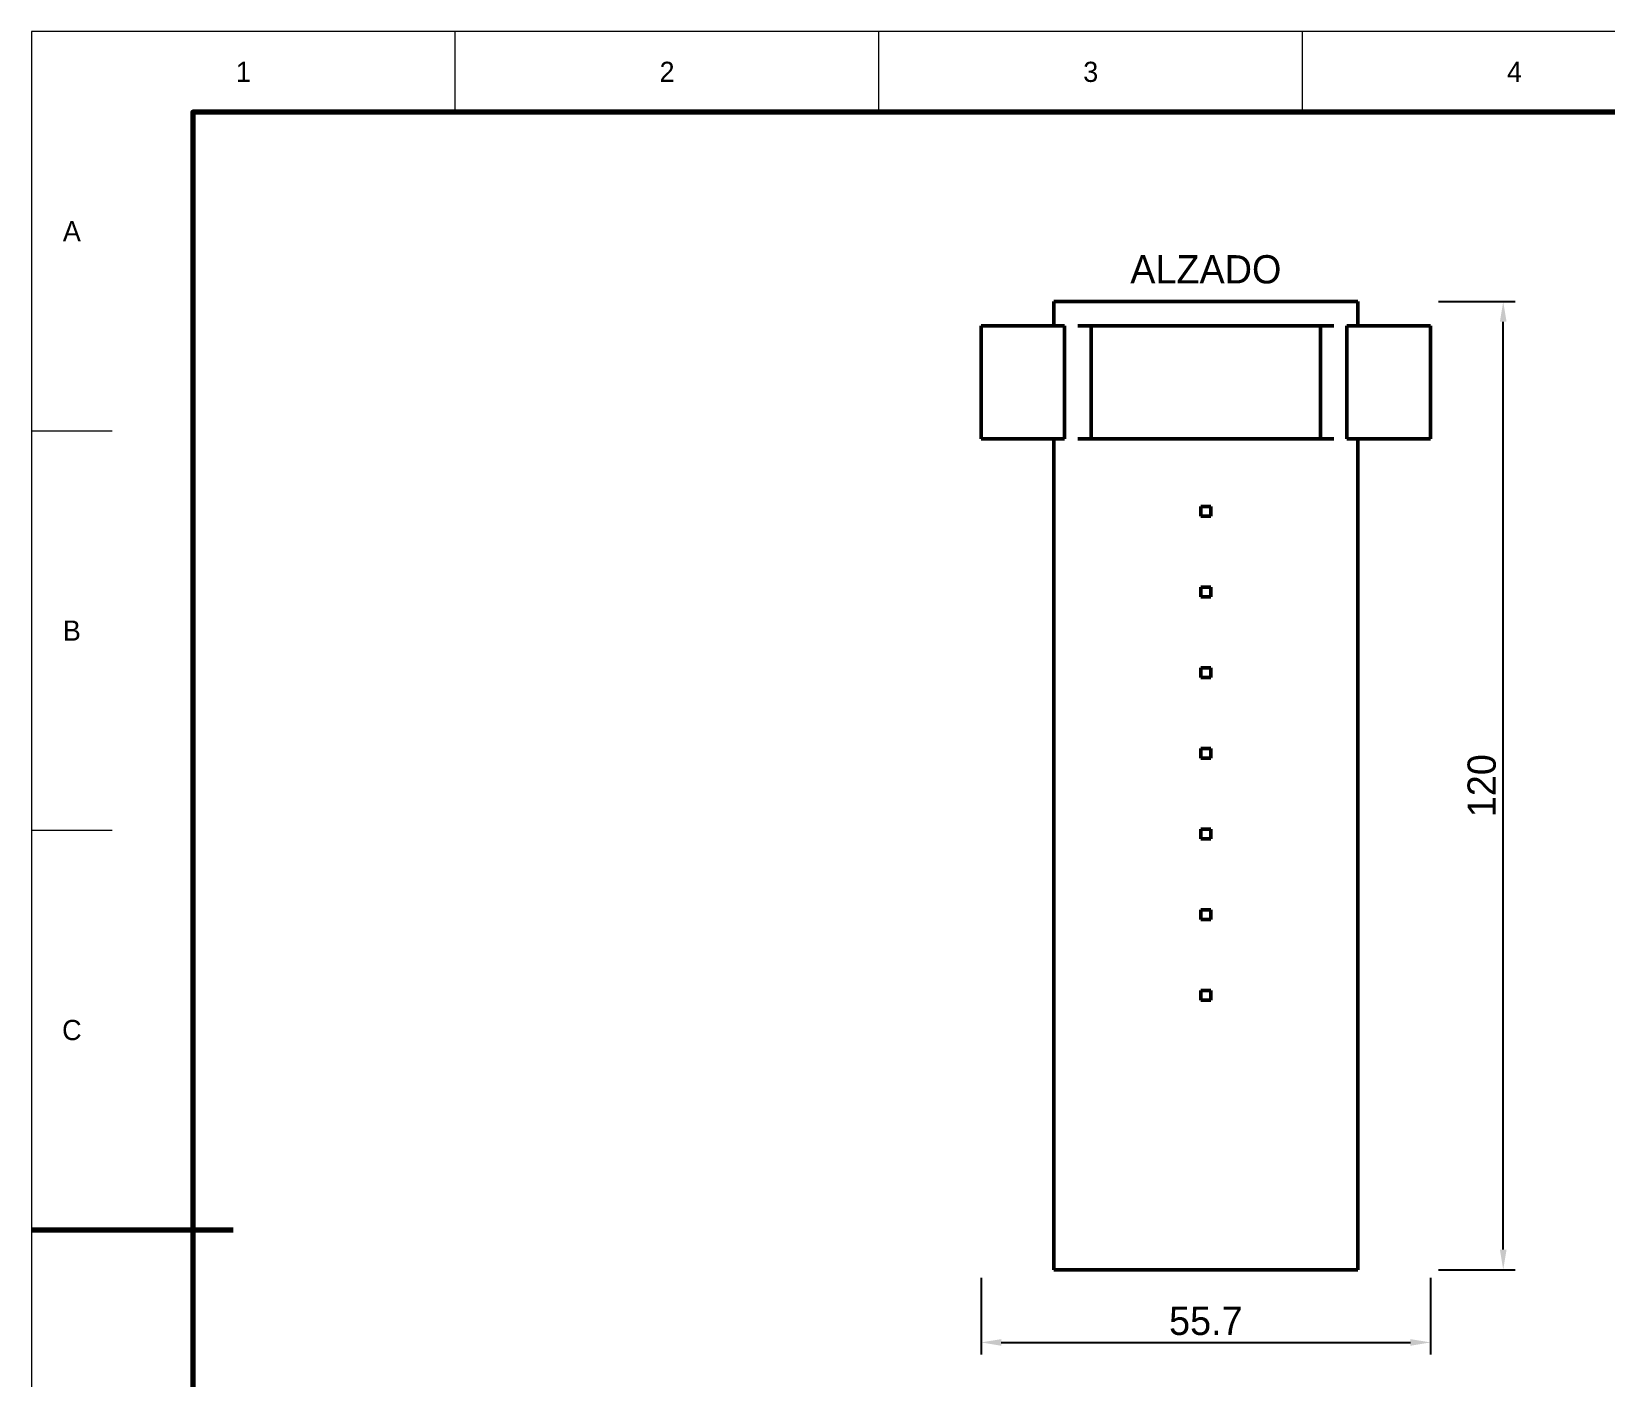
# Model space of a CAD drawing. Header units: millimetres. Extents: x 0 to 420, y 0 to 297.
# Drawn here: x 0 to 195.2, y 130.1 to 297 of the extents above; entities that cross this region are included whole.
import ezdxf
from ezdxf.enums import TextEntityAlignment as Align

# ---------------------------------------------------------------- set-up
doc = ezdxf.new("R2010")
doc.units = ezdxf.units.MM
doc.linetypes.add('DASHED', pattern=[1.524, 1.27, -0.254])
for name, color, linetype, lineweight in [('COTAS', 7, 'CONTINUOUS', 25), ('FINA', 7, 'CONTINUOUS', 18), ('NORMA', 7, 'CONTINUOUS', 70), ('OCULTA', 8, 'DASHED', 25), ('TEXTO', 7, 'CONTINUOUS', 25), ('VISIBLE', 7, 'CONTINUOUS', 50)]:
    doc.layers.add(name, color=color, linetype=linetype, lineweight=lineweight)
doc.dimstyles.new('F3D_1000', dxfattribs={"dimtxt": 3.5, "dimasz": 2.5, "dimexe": 1.5, "dimexo": 1, "dimgap": 0.9, "dimtad": 1, "dimdec": 1, "dimdsep": 46, "dimcen": 2.5, "dimazin": 3, "dimtfac": 1, "dimtmove": 0, "dimatfit": 3})

msp = doc.modelspace()

# ---------------------------------------------------------------- linework, layer by layer
at = {"layer": 'FINA'}
for p, q in [((52.5, 287), (52.5, 297)), ((105, 287), (105, 297)), ((157.5, 287), (157.5, 297)), ((0, 247.5), (10, 247.5)), ((0, 198), (10, 198)), ((0, 148.5), (10, 148.5))]:
    msp.add_line(p, q, dxfattribs=at)
msp.add_lwpolyline([(0, 0), (420, 0), (420, 297), (0, 297)], close=True, dxfattribs=at)
at = {"layer": 'NORMA'}
msp.add_line((0, 148.5), (25, 148.5), dxfattribs=at)
msp.add_lwpolyline([(20, 10), (410, 10), (410, 287), (20, 287)], close=True, dxfattribs=at)
at = {"layer": 'OCULTA'}
for p, q in [((126.66, 263.53), (126.7, 263.53)), ((126.7, 263.53), (126.82, 263.53)), ((126.82, 263.53), (127.02, 263.53)), ((127.02, 263.53), (127.3, 263.53)), ((127.3, 263.53), (127.66, 263.53)), ((127.66, 263.53), (128.09, 263.53)), ((128.09, 263.53), (128.6, 263.53)), ((128.6, 263.53), (129.18, 263.53)), ((129.18, 263.53), (129.83, 263.53)), ((129.69, 263.53), (129.66, 263.53)), ((129.79, 263.53), (129.69, 263.53)), ((129.96, 263.53), (129.79, 263.53)), ((129.83, 263.53), (130.55, 263.53)), ((130.2, 263.53), (129.96, 263.53)), ((130.5, 263.53), (130.2, 263.53)), ((130.86, 263.53), (130.5, 263.53)), ((130.55, 263.53), (131.34, 263.53)), ((131.29, 263.53), (130.86, 263.53)), ((131.29, 263.53), (131.78, 263.53)), ((131.34, 263.53), (132.18, 263.53)), ((132.33, 263.53), (131.78, 263.53)), ((132.18, 263.53), (133.08, 263.53)), ((132.93, 263.53), (132.33, 263.53)), ((132.93, 263.53), (133.59, 263.53)), ((133.08, 263.53), (134.03, 263.53)), ((134.3, 263.53), (133.59, 263.53)), ((134.03, 263.53), (135.03, 263.53)), ((135.06, 263.53), (134.3, 263.53)), ((135.03, 263.53), (136.08, 263.53)), ((135.06, 263.53), (135.86, 263.53)), ((136.7, 263.53), (135.86, 263.53)), ((136.08, 263.53), (137.17, 263.53)), ((136.7, 263.53), (137.58, 263.53)), ((137.17, 263.53), (138.29, 263.53)), ((138.5, 263.53), (137.58, 263.53)), ((138.29, 263.53), (139.45, 263.53)), ((138.5, 263.53), (139.44, 263.53)), ((139.44, 263.53), (140.41, 263.53)), ((139.45, 263.53), (140.63, 263.53)), ((140.41, 263.53), (141.41, 263.53)), ((140.63, 263.53), (141.83, 263.53)), ((141.41, 263.53), (142.42, 263.53)), ((141.83, 263.53), (143.05, 263.53)), ((142.42, 263.53), (143.44, 263.53)), ((143.05, 263.53), (144.27, 263.53)), ((143.44, 263.53), (144.47, 263.53)), ((144.27, 263.53), (145.51, 263.53)), ((144.47, 263.53), (145.51, 263.53)), ((145.51, 263.53), (146.54, 263.53)), ((145.51, 263.53), (146.74, 263.53)), ((146.54, 263.53), (147.58, 263.53)), ((146.74, 263.53), (147.97, 263.53)), ((147.58, 263.53), (148.6, 263.53)), ((147.97, 263.53), (149.18, 263.53)), ((148.6, 263.53), (149.61, 263.53)), ((149.18, 263.53), (150.39, 263.53)), ((149.61, 263.53), (150.6, 263.53)), ((150.39, 263.53), (151.57, 263.53)), ((150.6, 263.53), (151.57, 263.53)), ((151.57, 263.53), (152.52, 263.53)), ((151.57, 263.53), (152.72, 263.53)), ((152.52, 263.53), (153.43, 263.53)), ((152.72, 263.53), (153.84, 263.53)), ((153.43, 263.53), (154.31, 263.53)), ((154.93, 263.53), (153.84, 263.53)), ((154.31, 263.53), (155.16, 263.53)), ((154.93, 263.53), (155.98, 263.53)), ((155.16, 263.53), (155.96, 263.53)), ((155.96, 263.53), (156.71, 263.53)), ((156.98, 263.53), (155.98, 263.53)), ((156.71, 263.53), (157.42, 263.53)), ((156.98, 263.53), (157.94, 263.53)), ((157.42, 263.53), (158.08, 263.53)), ((158.84, 263.53), (157.94, 263.53)), ((158.08, 263.53), (158.69, 263.53)), ((158.69, 263.53), (159.23, 263.53)), ((158.84, 263.53), (159.68, 263.53)), ((159.23, 263.53), (159.72, 263.53)), ((160.46, 263.53), (159.68, 263.53)), ((159.72, 263.53), (160.15, 263.53)), ((160.15, 263.53), (160.52, 263.53)), ((160.46, 263.53), (161.18, 263.53)), ((160.52, 263.53), (160.82, 263.53)), ((160.82, 263.53), (161.05, 263.53)), ((161.05, 263.53), (161.22, 263.53)), ((161.83, 263.53), (161.18, 263.53)), ((161.22, 263.53), (161.32, 263.53)), ((161.32, 263.53), (161.36, 263.53)), ((162.41, 263.53), (161.83, 263.53)), ((162.41, 263.53), (162.92, 263.53)), ((163.36, 263.53), (162.92, 263.53)), ((163.72, 263.53), (163.36, 263.53)), ((164, 263.53), (163.72, 263.53)), ((164.2, 263.53), (164, 263.53)), ((164.32, 263.53), (164.2, 263.53)), ((164.36, 263.53), (164.32, 263.53)), ((117.66, 260.53), (117.66, 260.53)), ((117.66, 246.53), (117.66, 260.53)), ((117.66, 260.53), (128.01, 260.53)), ((126.66, 260.53), (126.7, 260.53)), ((126.7, 260.53), (126.82, 260.53)), ((126.82, 260.53), (127.02, 260.53)), ((127.02, 260.53), (127.3, 260.53)), ((127.3, 260.53), (127.66, 260.53)), ((127.66, 260.53), (128.01, 260.53)), ((128.01, 246.53), (128.01, 260.53)), ((129.69, 260.53), (129.66, 260.53)), ((129.79, 260.53), (129.69, 260.53)), ((129.96, 260.53), (129.79, 260.53)), ((130.2, 260.53), (129.96, 260.53)), ((130.5, 260.53), (130.2, 260.53)), ((130.86, 260.53), (130.5, 260.53)), ((131.29, 260.53), (130.86, 260.53)), ((131.29, 260.53), (159.73, 260.53)), ((159.73, 260.53), (160.15, 260.53)), ((160.15, 260.53), (160.52, 260.53)), ((160.52, 260.53), (160.82, 260.53)), ((160.82, 260.53), (161.05, 260.53)), ((161.05, 260.53), (161.22, 260.53)), ((161.22, 260.53), (161.32, 260.53)), ((161.32, 260.53), (161.36, 260.53)), ((163, 246.53), (163, 260.53)), ((163.36, 260.53), (163, 260.53)), ((163, 260.53), (173.36, 260.53)), ((163.72, 260.53), (163.36, 260.53)), ((164, 260.53), (163.72, 260.53)), ((164.2, 260.53), (164, 260.53)), ((164.32, 260.53), (164.2, 260.53)), ((164.36, 260.53), (164.32, 260.53)), ((173.36, 260.53), (173.36, 260.53)), ((173.36, 246.53), (173.36, 260.53)), ((117.66, 255.72), (117.66, 255.73)), ((117.66, 255.71), (117.66, 255.72)), ((117.66, 255.69), (117.66, 255.71)), ((117.66, 255.65), (117.66, 255.69)), ((173.36, 255.72), (173.36, 255.73)), ((173.36, 255.71), (173.36, 255.72)), ((173.36, 255.69), (173.36, 255.71)), ((173.36, 255.65), (173.36, 255.69)), ((117.66, 255.61), (117.66, 255.65)), ((117.66, 255.56), (117.66, 255.61)), ((117.66, 255.5), (117.66, 255.56)), ((117.66, 255.43), (117.66, 255.5)), ((117.66, 255.36), (117.66, 255.43)), ((117.66, 255.28), (117.66, 255.36)), ((117.66, 255.18), (117.66, 255.28)), ((117.66, 255.09), (117.66, 255.18)), ((117.66, 254.98), (117.66, 255.09)), ((117.66, 254.87), (117.66, 254.98)), ((117.66, 254.75), (117.66, 254.87)), ((117.66, 254.63), (117.66, 254.75)), ((117.66, 254.5), (117.66, 254.63)), ((117.66, 254.37), (117.66, 254.5)), ((117.66, 254.24), (117.66, 254.37)), ((117.66, 254.1), (117.66, 254.24)), ((117.66, 253.96), (117.66, 254.1)), ((117.66, 253.82), (117.66, 253.96)), ((117.66, 253.67), (117.66, 253.82)), ((173.36, 255.61), (173.36, 255.65)), ((173.36, 255.56), (173.36, 255.61)), ((173.36, 255.5), (173.36, 255.56)), ((173.36, 255.43), (173.36, 255.5)), ((173.36, 255.36), (173.36, 255.43)), ((173.36, 255.28), (173.36, 255.36)), ((173.36, 255.18), (173.36, 255.28)), ((173.36, 255.09), (173.36, 255.18)), ((173.36, 254.98), (173.36, 255.09)), ((173.36, 254.87), (173.36, 254.98)), ((173.36, 254.75), (173.36, 254.87)), ((173.36, 254.63), (173.36, 254.75)), ((173.36, 254.5), (173.36, 254.63)), ((173.36, 254.37), (173.36, 254.5)), ((173.36, 254.24), (173.36, 254.37)), ((173.36, 254.1), (173.36, 254.24)), ((173.36, 253.96), (173.36, 254.1)), ((173.36, 253.82), (173.36, 253.96)), ((173.36, 253.67), (173.36, 253.82)), ((117.66, 253.53), (117.66, 253.67)), ((117.66, 253.39), (117.66, 253.53)), ((117.66, 253.24), (117.66, 253.39)), ((117.66, 253.1), (117.66, 253.24)), ((117.66, 253.1), (117.66, 252.96)), ((117.66, 252.96), (117.66, 252.82)), ((117.66, 252.82), (117.66, 252.69)), ((117.66, 252.69), (117.66, 252.56)), ((117.66, 252.56), (117.66, 252.43)), ((117.66, 252.43), (117.66, 252.31)), ((117.66, 252.19), (117.66, 252.31)), ((117.66, 252.19), (117.66, 252.08)), ((117.66, 252.08), (117.66, 251.97)), ((117.66, 251.97), (117.66, 251.88)), ((117.66, 251.78), (117.66, 251.88)), ((117.66, 251.78), (117.66, 251.7)), ((173.36, 253.53), (173.36, 253.67)), ((173.36, 253.39), (173.36, 253.53)), ((173.36, 253.24), (173.36, 253.39)), ((173.36, 253.1), (173.36, 253.24)), ((173.36, 253.1), (173.36, 252.96)), ((173.36, 252.96), (173.36, 252.82)), ((173.36, 252.82), (173.36, 252.69)), ((173.36, 252.69), (173.36, 252.56)), ((173.36, 252.56), (173.36, 252.43)), ((173.36, 252.43), (173.36, 252.31)), ((173.36, 252.19), (173.36, 252.31)), ((173.36, 252.19), (173.36, 252.08)), ((173.36, 252.08), (173.36, 251.97)), ((173.36, 251.97), (173.36, 251.88)), ((173.36, 251.78), (173.36, 251.88)), ((173.36, 251.78), (173.36, 251.7)), ((117.66, 251.7), (117.66, 251.62)), ((117.66, 251.62), (117.66, 251.56)), ((117.66, 251.56), (117.66, 251.5)), ((117.66, 251.5), (117.66, 251.45)), ((117.66, 251.45), (117.66, 251.4)), ((117.66, 251.4), (117.66, 251.37)), ((117.66, 251.37), (117.66, 251.35)), ((117.66, 251.33), (117.66, 251.35)), ((117.66, 251.33), (117.66, 251.33)), ((173.36, 251.7), (173.36, 251.62)), ((173.36, 251.62), (173.36, 251.56)), ((173.36, 251.56), (173.36, 251.5)), ((173.36, 251.5), (173.36, 251.45)), ((173.36, 251.45), (173.36, 251.4)), ((173.36, 251.4), (173.36, 251.37)), ((173.36, 251.37), (173.36, 251.35)), ((173.36, 251.33), (173.36, 251.35)), ((173.36, 251.33), (173.36, 251.33)), ((117.66, 246.53), (117.66, 246.53)), ((117.66, 246.53), (128.01, 246.53)), ((126.66, 246.53), (126.7, 246.53)), ((126.7, 246.53), (126.82, 246.53)), ((126.82, 246.53), (127.02, 246.53)), ((127.02, 246.53), (127.3, 246.53)), ((127.3, 246.53), (127.66, 246.53)), ((127.66, 246.53), (128.01, 246.53)), ((129.69, 246.53), (129.66, 246.53)), ((129.79, 246.53), (129.69, 246.53)), ((129.96, 246.53), (129.79, 246.53)), ((130.2, 246.53), (129.96, 246.53)), ((130.5, 246.53), (130.2, 246.53)), ((130.86, 246.53), (130.5, 246.53)), ((131.29, 246.53), (130.86, 246.53)), ((131.29, 246.53), (159.73, 246.53)), ((159.73, 246.53), (160.15, 246.53)), ((160.15, 246.53), (160.52, 246.53)), ((160.52, 246.53), (160.82, 246.53)), ((160.82, 246.53), (161.05, 246.53)), ((161.05, 246.53), (161.22, 246.53)), ((161.22, 246.53), (161.32, 246.53)), ((161.32, 246.53), (161.36, 246.53)), ((163.36, 246.53), (163, 246.53)), ((163, 246.53), (173.36, 246.53)), ((163.72, 246.53), (163.36, 246.53)), ((164, 246.53), (163.72, 246.53)), ((164.2, 246.53), (164, 246.53)), ((164.32, 246.53), (164.2, 246.53)), ((164.36, 246.53), (164.32, 246.53)), ((173.36, 246.53), (173.36, 246.53)), ((144.91, 238.13), (144.91, 238.13)), ((144.91, 236.93), (144.91, 238.13)), ((144.91, 238.13), (145.51, 238.13)), ((145.51, 238.13), (146.11, 238.13)), ((146.11, 238.13), (146.11, 238.13)), ((146.11, 236.93), (146.11, 238.13)), ((144.91, 236.93), (144.91, 236.93)), ((144.91, 236.93), (145.51, 236.93)), ((145.51, 236.93), (146.11, 236.93)), ((146.11, 236.93), (146.11, 236.93)), ((144.91, 228.13), (144.91, 228.13)), ((144.91, 226.93), (144.91, 228.13)), ((144.91, 228.13), (145.51, 228.13)), ((144.91, 226.93), (144.91, 226.93)), ((144.91, 226.93), (145.51, 226.93)), ((145.51, 228.13), (146.11, 228.13)), ((145.51, 226.93), (146.11, 226.93)), ((146.11, 228.13), (146.11, 228.13)), ((146.11, 226.93), (146.11, 228.13)), ((146.11, 226.93), (146.11, 226.93)), ((144.91, 218.13), (144.91, 218.13)), ((144.91, 216.93), (144.91, 218.13)), ((144.91, 218.13), (145.51, 218.13)), ((144.91, 216.93), (144.91, 216.93)), ((144.91, 216.93), (145.51, 216.93)), ((145.51, 218.13), (146.11, 218.13)), ((145.51, 216.93), (146.11, 216.93)), ((146.11, 218.13), (146.11, 218.13)), ((146.11, 216.93), (146.11, 218.13)), ((146.11, 216.93), (146.11, 216.93)), ((144.91, 208.13), (144.91, 208.13)), ((144.91, 206.93), (144.91, 208.13)), ((144.91, 208.13), (145.51, 208.13)), ((144.91, 206.93), (144.91, 206.93)), ((144.91, 206.93), (145.51, 206.93)), ((145.51, 208.13), (146.11, 208.13)), ((145.51, 206.93), (146.11, 206.93)), ((146.11, 208.13), (146.11, 208.13)), ((146.11, 206.93), (146.11, 208.13)), ((146.11, 206.93), (146.11, 206.93)), ((144.91, 198.13), (144.91, 198.13)), ((144.91, 196.93), (144.91, 198.13)), ((144.91, 198.13), (145.51, 198.13)), ((145.51, 198.13), (146.11, 198.13)), ((146.11, 198.13), (146.11, 198.13)), ((146.11, 196.93), (146.11, 198.13)), ((144.91, 196.93), (144.91, 196.93)), ((144.91, 196.93), (145.51, 196.93)), ((145.51, 196.93), (146.11, 196.93)), ((146.11, 196.93), (146.11, 196.93)), ((144.91, 188.13), (144.91, 188.13)), ((144.91, 186.93), (144.91, 188.13)), ((144.91, 188.13), (145.51, 188.13)), ((145.51, 188.13), (146.11, 188.13)), ((146.11, 188.13), (146.11, 188.13)), ((146.11, 186.93), (146.11, 188.13)), ((144.91, 186.93), (144.91, 186.93)), ((144.91, 186.93), (145.51, 186.93)), ((145.51, 186.93), (146.11, 186.93)), ((146.11, 186.93), (146.11, 186.93)), ((144.91, 178.13), (144.91, 178.13)), ((144.91, 176.93), (144.91, 178.13)), ((144.91, 178.13), (145.51, 178.13)), ((145.51, 178.13), (146.11, 178.13)), ((146.11, 178.13), (146.11, 178.13)), ((146.11, 176.93), (146.11, 178.13)), ((144.91, 176.93), (144.91, 176.93)), ((144.91, 176.93), (145.51, 176.93)), ((145.51, 176.93), (146.11, 176.93)), ((146.11, 176.93), (146.11, 176.93)), ((126.66, 143.53), (126.7, 143.53)), ((126.7, 143.53), (126.82, 143.53)), ((126.82, 143.53), (127.02, 143.53)), ((127.02, 143.53), (127.3, 143.53)), ((127.3, 143.53), (127.66, 143.53)), ((127.66, 143.53), (128.09, 143.53)), ((128.09, 143.53), (128.6, 143.53)), ((128.6, 143.53), (129.18, 143.53)), ((129.18, 143.53), (129.83, 143.53)), ((129.69, 143.53), (129.66, 143.53)), ((129.79, 143.53), (129.69, 143.53)), ((129.96, 143.53), (129.79, 143.53)), ((129.83, 143.53), (130.55, 143.53)), ((130.2, 143.53), (129.96, 143.53)), ((130.5, 143.53), (130.2, 143.53)), ((130.86, 143.53), (130.5, 143.53)), ((130.55, 143.53), (131.34, 143.53)), ((131.29, 143.53), (130.86, 143.53)), ((131.29, 143.53), (131.78, 143.53)), ((131.34, 143.53), (132.18, 143.53)), ((132.33, 143.53), (131.78, 143.53)), ((132.18, 143.53), (133.08, 143.53)), ((132.93, 143.53), (132.33, 143.53)), ((132.93, 143.53), (133.59, 143.53)), ((133.08, 143.53), (134.03, 143.53)), ((134.3, 143.53), (133.59, 143.53)), ((134.03, 143.53), (135.03, 143.53)), ((135.06, 143.53), (134.3, 143.53)), ((135.03, 143.53), (136.08, 143.53)), ((135.06, 143.53), (135.86, 143.53)), ((136.7, 143.53), (135.86, 143.53)), ((136.08, 143.53), (137.17, 143.53)), ((136.7, 143.53), (137.58, 143.53)), ((137.17, 143.53), (138.29, 143.53)), ((138.5, 143.53), (137.58, 143.53)), ((138.29, 143.53), (139.45, 143.53)), ((138.5, 143.53), (139.44, 143.53)), ((139.44, 143.53), (140.41, 143.53)), ((139.45, 143.53), (140.63, 143.53)), ((140.41, 143.53), (141.41, 143.53)), ((140.63, 143.53), (141.83, 143.53)), ((141.41, 143.53), (142.42, 143.53)), ((141.83, 143.53), (143.05, 143.53)), ((142.42, 143.53), (143.44, 143.53)), ((143.05, 143.53), (144.27, 143.53)), ((143.44, 143.53), (144.47, 143.53)), ((144.27, 143.53), (145.51, 143.53)), ((144.47, 143.53), (145.51, 143.53)), ((145.51, 143.53), (146.54, 143.53)), ((145.51, 143.53), (146.74, 143.53)), ((146.54, 143.53), (147.58, 143.53)), ((146.74, 143.53), (147.97, 143.53)), ((147.58, 143.53), (148.6, 143.53)), ((147.97, 143.53), (149.18, 143.53)), ((148.6, 143.53), (149.61, 143.53)), ((149.18, 143.53), (150.39, 143.53)), ((149.61, 143.53), (150.6, 143.53)), ((150.39, 143.53), (151.57, 143.53)), ((150.6, 143.53), (151.57, 143.53)), ((151.57, 143.53), (152.52, 143.53)), ((151.57, 143.53), (152.72, 143.53)), ((152.52, 143.53), (153.43, 143.53)), ((152.72, 143.53), (153.84, 143.53)), ((153.43, 143.53), (154.31, 143.53)), ((154.93, 143.53), (153.84, 143.53)), ((154.31, 143.53), (155.16, 143.53)), ((154.93, 143.53), (155.98, 143.53)), ((155.16, 143.53), (155.96, 143.53)), ((155.96, 143.53), (156.71, 143.53)), ((156.98, 143.53), (155.98, 143.53)), ((156.71, 143.53), (157.42, 143.53)), ((156.98, 143.53), (157.94, 143.53)), ((157.42, 143.53), (158.08, 143.53)), ((158.84, 143.53), (157.94, 143.53)), ((158.08, 143.53), (158.69, 143.53)), ((158.69, 143.53), (159.23, 143.53)), ((158.84, 143.53), (159.68, 143.53)), ((159.23, 143.53), (159.72, 143.53)), ((160.46, 143.53), (159.68, 143.53)), ((159.72, 143.53), (160.15, 143.53)), ((160.15, 143.53), (160.52, 143.53)), ((160.46, 143.53), (161.18, 143.53)), ((160.52, 143.53), (160.82, 143.53)), ((160.82, 143.53), (161.05, 143.53)), ((161.05, 143.53), (161.22, 143.53)), ((161.83, 143.53), (161.18, 143.53)), ((161.22, 143.53), (161.32, 143.53)), ((161.32, 143.53), (161.36, 143.53)), ((162.41, 143.53), (161.83, 143.53)), ((162.41, 143.53), (162.92, 143.53)), ((163.36, 143.53), (162.92, 143.53)), ((163.72, 143.53), (163.36, 143.53)), ((164, 143.53), (163.72, 143.53)), ((164.2, 143.53), (164, 143.53)), ((164.32, 143.53), (164.2, 143.53)), ((164.36, 143.53), (164.32, 143.53))]:
    msp.add_line(p, q, dxfattribs=at)
at = {"layer": 'VISIBLE'}
for p, q in [((126.7, 263.53), (126.66, 263.53)), ((126.66, 260.53), (126.66, 263.53)), ((126.66, 263.53), (126.66, 263.53)), ((126.66, 263.53), (126.66, 263.53)), ((126.66, 263.53), (164.36, 263.53)), ((126.82, 263.53), (126.7, 263.53)), ((127.02, 263.53), (126.82, 263.53)), ((127.3, 263.53), (127.02, 263.53)), ((127.66, 263.53), (127.3, 263.53)), ((128.09, 263.53), (127.66, 263.53)), ((128.09, 263.53), (128.6, 263.53)), ((128.6, 263.53), (129.18, 263.53)), ((129.83, 263.53), (129.18, 263.53)), ((129.66, 263.53), (129.69, 263.53)), ((129.69, 263.53), (129.79, 263.53)), ((129.79, 263.53), (129.96, 263.53)), ((129.83, 263.53), (130.55, 263.53)), ((129.96, 263.53), (130.2, 263.53)), ((130.2, 263.53), (130.5, 263.53)), ((130.5, 263.53), (130.86, 263.53)), ((131.34, 263.53), (130.55, 263.53)), ((130.86, 263.53), (131.29, 263.53)), ((131.29, 263.53), (131.78, 263.53)), ((131.34, 263.53), (132.18, 263.53)), ((131.78, 263.53), (132.33, 263.53)), ((133.08, 263.53), (132.18, 263.53)), ((132.33, 263.53), (132.93, 263.53)), ((132.93, 263.53), (133.59, 263.53)), ((133.08, 263.53), (134.03, 263.53)), ((133.59, 263.53), (134.3, 263.53)), ((135.03, 263.53), (134.03, 263.53)), ((134.3, 263.53), (135.06, 263.53)), ((135.03, 263.53), (136.08, 263.53)), ((135.06, 263.53), (135.86, 263.53)), ((135.86, 263.53), (136.7, 263.53)), ((137.17, 263.53), (136.08, 263.53)), ((136.7, 263.53), (137.58, 263.53)), ((137.17, 263.53), (138.29, 263.53)), ((137.58, 263.53), (138.5, 263.53)), ((138.29, 263.53), (139.45, 263.53)), ((138.5, 263.53), (139.44, 263.53)), ((139.44, 263.53), (140.41, 263.53)), ((139.45, 263.53), (140.63, 263.53)), ((140.41, 263.53), (141.41, 263.53)), ((140.63, 263.53), (141.83, 263.53)), ((141.41, 263.53), (142.42, 263.53)), ((141.83, 263.53), (143.05, 263.53)), ((142.42, 263.53), (143.44, 263.53)), ((143.05, 263.53), (144.27, 263.53)), ((143.44, 263.53), (144.47, 263.53)), ((144.27, 263.53), (145.51, 263.53)), ((144.47, 263.53), (145.51, 263.53)), ((145.51, 263.53), (146.74, 263.53)), ((145.51, 263.53), (146.54, 263.53)), ((146.54, 263.53), (147.58, 263.53)), ((146.74, 263.53), (147.97, 263.53)), ((147.58, 263.53), (148.6, 263.53)), ((147.97, 263.53), (149.18, 263.53)), ((148.6, 263.53), (149.61, 263.53)), ((149.18, 263.53), (150.39, 263.53)), ((149.61, 263.53), (150.6, 263.53)), ((150.39, 263.53), (151.57, 263.53)), ((150.6, 263.53), (151.57, 263.53)), ((151.57, 263.53), (152.72, 263.53)), ((151.57, 263.53), (152.52, 263.53)), ((153.43, 263.53), (152.52, 263.53)), ((152.72, 263.53), (153.84, 263.53)), ((153.43, 263.53), (154.31, 263.53)), ((153.84, 263.53), (154.93, 263.53)), ((155.16, 263.53), (154.31, 263.53)), ((154.93, 263.53), (155.98, 263.53)), ((155.16, 263.53), (155.96, 263.53)), ((156.71, 263.53), (155.96, 263.53)), ((155.98, 263.53), (156.98, 263.53)), ((157.42, 263.53), (156.71, 263.53)), ((156.98, 263.53), (157.94, 263.53)), ((157.42, 263.53), (158.08, 263.53)), ((157.94, 263.53), (158.84, 263.53)), ((158.69, 263.53), (158.08, 263.53)), ((159.23, 263.53), (158.69, 263.53)), ((158.84, 263.53), (159.68, 263.53)), ((159.23, 263.53), (159.72, 263.53)), ((159.68, 263.53), (160.46, 263.53)), ((160.15, 263.53), (159.72, 263.53)), ((160.52, 263.53), (160.15, 263.53)), ((160.46, 263.53), (161.18, 263.53)), ((160.82, 263.53), (160.52, 263.53)), ((161.05, 263.53), (160.82, 263.53)), ((161.22, 263.53), (161.05, 263.53)), ((161.18, 263.53), (161.83, 263.53)), ((161.32, 263.53), (161.22, 263.53)), ((161.36, 263.53), (161.32, 263.53)), ((161.83, 263.53), (162.41, 263.53)), ((162.41, 263.53), (162.92, 263.53)), ((162.92, 263.53), (163.36, 263.53)), ((163.36, 263.53), (163.72, 263.53)), ((163.72, 263.53), (164, 263.53)), ((164, 263.53), (164.2, 263.53)), ((164.2, 263.53), (164.32, 263.53)), ((164.32, 263.53), (164.36, 263.53)), ((164.36, 263.53), (164.36, 263.53)), ((164.36, 263.53), (164.36, 263.53)), ((164.36, 263.53), (164.36, 260.53)), ((117.66, 246.53), (117.66, 260.53)), ((117.66, 260.53), (128.01, 260.53)), ((117.66, 246.53), (117.66, 260.53)), ((117.66, 260.53), (117.66, 260.53)), ((117.66, 260.53), (117.66, 260.53)), ((117.66, 260.53), (126.66, 260.53)), ((126.7, 260.53), (126.66, 260.53)), ((126.66, 260.53), (126.66, 260.53)), ((126.66, 260.53), (126.66, 260.53)), ((126.66, 260.53), (126.66, 260.53)), ((126.66, 260.53), (126.66, 260.53)), ((126.66, 260.53), (126.66, 260.53)), ((126.66, 260.53), (126.66, 260.53)), ((126.66, 260.53), (126.66, 260.53)), ((126.66, 260.53), (126.66, 260.53)), ((126.66, 260.53), (126.66, 260.53)), ((126.66, 260.53), (126.66, 260.53)), ((126.66, 260.53), (126.66, 260.53)), ((126.66, 260.53), (126.66, 260.53)), ((126.66, 260.53), (126.66, 260.53)), ((126.66, 260.53), (126.66, 260.53)), ((126.66, 260.53), (126.66, 260.53)), ((126.66, 260.53), (126.66, 260.53)), ((126.82, 260.53), (126.7, 260.53)), ((127.02, 260.53), (126.82, 260.53)), ((127.3, 260.53), (127.02, 260.53)), ((127.66, 260.53), (127.3, 260.53)), ((128.01, 260.53), (127.66, 260.53)), ((128.01, 246.53), (128.01, 260.53)), ((129.66, 260.53), (129.69, 260.53)), ((129.69, 260.53), (129.79, 260.53)), ((129.79, 260.53), (129.96, 260.53)), ((129.96, 260.53), (130.2, 260.53)), ((130.2, 260.53), (130.5, 260.53)), ((130.5, 260.53), (130.86, 260.53)), ((130.86, 260.53), (131.29, 260.53)), ((131.29, 246.53), (131.29, 260.53)), ((131.29, 246.53), (131.29, 260.53)), ((131.29, 260.53), (159.73, 260.53)), ((159.73, 246.53), (159.73, 260.53)), ((159.73, 246.53), (159.73, 260.53)), ((160.15, 260.53), (159.73, 260.53)), ((160.52, 260.53), (160.15, 260.53)), ((160.82, 260.53), (160.52, 260.53)), ((161.05, 260.53), (160.82, 260.53)), ((161.22, 260.53), (161.05, 260.53)), ((161.32, 260.53), (161.22, 260.53)), ((161.36, 260.53), (161.32, 260.53)), ((163, 246.53), (163, 260.53)), ((163, 260.53), (163.36, 260.53)), ((163, 260.53), (173.36, 260.53)), ((163.36, 260.53), (163.72, 260.53)), ((163.72, 260.53), (164, 260.53)), ((164, 260.53), (164.2, 260.53)), ((164.2, 260.53), (164.32, 260.53)), ((164.32, 260.53), (164.36, 260.53)), ((164.36, 260.53), (164.36, 260.53)), ((164.36, 260.53), (164.36, 260.53)), ((164.36, 260.53), (164.36, 260.53)), ((164.36, 260.53), (164.36, 260.53)), ((164.36, 260.53), (164.36, 260.53)), ((164.36, 260.53), (164.36, 260.53)), ((164.36, 260.53), (164.36, 260.53)), ((164.36, 260.53), (164.36, 260.53)), ((164.36, 260.53), (164.36, 260.53)), ((164.36, 260.53), (164.36, 260.53)), ((164.36, 260.53), (164.36, 260.53)), ((164.36, 260.53), (164.36, 260.53)), ((164.36, 260.53), (164.36, 260.53)), ((164.36, 260.53), (164.36, 260.53)), ((164.36, 260.53), (164.36, 260.53)), ((164.36, 260.53), (164.36, 260.53)), ((164.36, 260.53), (173.36, 260.53)), ((173.36, 246.53), (173.36, 260.53)), ((173.36, 260.53), (173.36, 260.53)), ((173.36, 260.53), (173.36, 260.53)), ((173.36, 260.53), (173.36, 246.53)), ((117.66, 255.73), (117.66, 255.72)), ((117.66, 255.72), (117.66, 255.71)), ((117.66, 255.71), (117.66, 255.69)), ((117.66, 255.69), (117.66, 255.65)), ((173.36, 255.73), (173.36, 255.72)), ((173.36, 255.72), (173.36, 255.71)), ((173.36, 255.71), (173.36, 255.69)), ((173.36, 255.69), (173.36, 255.65)), ((117.66, 255.65), (117.66, 255.61)), ((117.66, 255.61), (117.66, 255.56)), ((117.66, 255.56), (117.66, 255.5)), ((117.66, 255.5), (117.66, 255.43)), ((117.66, 255.43), (117.66, 255.36)), ((117.66, 255.36), (117.66, 255.28)), ((117.66, 255.28), (117.66, 255.18)), ((117.66, 255.18), (117.66, 255.09)), ((117.66, 255.09), (117.66, 254.98)), ((117.66, 254.98), (117.66, 254.87)), ((117.66, 254.87), (117.66, 254.75)), ((117.66, 254.75), (117.66, 254.63)), ((117.66, 254.63), (117.66, 254.5)), ((117.66, 254.5), (117.66, 254.37)), ((117.66, 254.37), (117.66, 254.24)), ((117.66, 254.1), (117.66, 254.24)), ((117.66, 254.1), (117.66, 253.96)), ((117.66, 253.82), (117.66, 253.96)), ((117.66, 253.67), (117.66, 253.82)), ((173.36, 255.65), (173.36, 255.61)), ((173.36, 255.61), (173.36, 255.56)), ((173.36, 255.56), (173.36, 255.5)), ((173.36, 255.5), (173.36, 255.43)), ((173.36, 255.43), (173.36, 255.36)), ((173.36, 255.36), (173.36, 255.28)), ((173.36, 255.28), (173.36, 255.18)), ((173.36, 255.18), (173.36, 255.09)), ((173.36, 255.09), (173.36, 254.98)), ((173.36, 254.98), (173.36, 254.87)), ((173.36, 254.87), (173.36, 254.75)), ((173.36, 254.75), (173.36, 254.63)), ((173.36, 254.63), (173.36, 254.5)), ((173.36, 254.5), (173.36, 254.37)), ((173.36, 254.37), (173.36, 254.24)), ((173.36, 254.1), (173.36, 254.24)), ((173.36, 254.1), (173.36, 253.96)), ((173.36, 253.82), (173.36, 253.96)), ((173.36, 253.67), (173.36, 253.82)), ((117.66, 253.53), (117.66, 253.67)), ((117.66, 253.39), (117.66, 253.53)), ((117.66, 253.24), (117.66, 253.39)), ((117.66, 253.1), (117.66, 253.24)), ((117.66, 252.96), (117.66, 253.1)), ((117.66, 252.82), (117.66, 252.96)), ((117.66, 252.69), (117.66, 252.82)), ((117.66, 252.56), (117.66, 252.69)), ((117.66, 252.43), (117.66, 252.56)), ((117.66, 252.31), (117.66, 252.43)), ((117.66, 252.19), (117.66, 252.31)), ((117.66, 252.08), (117.66, 252.19)), ((117.66, 251.97), (117.66, 252.08)), ((117.66, 251.88), (117.66, 251.97)), ((117.66, 251.78), (117.66, 251.88)), ((117.66, 251.7), (117.66, 251.78)), ((173.36, 253.53), (173.36, 253.67)), ((173.36, 253.39), (173.36, 253.53)), ((173.36, 253.24), (173.36, 253.39)), ((173.36, 253.1), (173.36, 253.24)), ((173.36, 252.96), (173.36, 253.1)), ((173.36, 252.82), (173.36, 252.96)), ((173.36, 252.69), (173.36, 252.82)), ((173.36, 252.56), (173.36, 252.69)), ((173.36, 252.43), (173.36, 252.56)), ((173.36, 252.31), (173.36, 252.43)), ((173.36, 252.19), (173.36, 252.31)), ((173.36, 252.08), (173.36, 252.19)), ((173.36, 251.97), (173.36, 252.08)), ((173.36, 251.88), (173.36, 251.97)), ((173.36, 251.78), (173.36, 251.88)), ((173.36, 251.7), (173.36, 251.78)), ((117.66, 251.62), (117.66, 251.7)), ((117.66, 251.56), (117.66, 251.62)), ((117.66, 251.5), (117.66, 251.56)), ((117.66, 251.45), (117.66, 251.5)), ((117.66, 251.4), (117.66, 251.45)), ((117.66, 251.37), (117.66, 251.4)), ((117.66, 251.35), (117.66, 251.37)), ((117.66, 251.33), (117.66, 251.35)), ((117.66, 251.33), (117.66, 251.33)), ((173.36, 251.62), (173.36, 251.7)), ((173.36, 251.56), (173.36, 251.62)), ((173.36, 251.5), (173.36, 251.56)), ((173.36, 251.45), (173.36, 251.5)), ((173.36, 251.4), (173.36, 251.45)), ((173.36, 251.37), (173.36, 251.4)), ((173.36, 251.35), (173.36, 251.37)), ((173.36, 251.33), (173.36, 251.35)), ((173.36, 251.33), (173.36, 251.33)), ((117.66, 246.53), (128.01, 246.53)), ((117.66, 246.53), (117.66, 246.53)), ((126.66, 246.53), (117.66, 246.53)), ((117.66, 246.53), (117.66, 246.53)), ((126.7, 246.53), (126.66, 246.53)), ((126.66, 143.53), (126.66, 246.53)), ((126.66, 246.53), (126.66, 246.53)), ((126.66, 246.53), (126.66, 246.53)), ((126.66, 246.53), (126.66, 246.53)), ((126.66, 246.53), (126.66, 246.53)), ((126.66, 246.53), (126.66, 246.53)), ((126.66, 246.53), (126.66, 246.53)), ((126.66, 246.53), (126.66, 246.53)), ((126.66, 246.53), (126.66, 246.53)), ((126.66, 246.53), (126.66, 246.53)), ((126.66, 246.53), (126.66, 246.53)), ((126.66, 246.53), (126.66, 246.53)), ((126.66, 246.53), (126.66, 246.53)), ((126.66, 246.53), (126.66, 246.53)), ((126.66, 246.53), (126.66, 246.53)), ((126.66, 246.53), (126.66, 246.53)), ((126.66, 246.53), (126.66, 246.53)), ((126.82, 246.53), (126.7, 246.53)), ((127.02, 246.53), (126.82, 246.53)), ((127.3, 246.53), (127.02, 246.53)), ((127.66, 246.53), (127.3, 246.53)), ((128.01, 246.53), (127.66, 246.53)), ((129.66, 246.53), (129.69, 246.53)), ((129.69, 246.53), (129.79, 246.53)), ((129.79, 246.53), (129.96, 246.53)), ((129.96, 246.53), (130.2, 246.53)), ((130.2, 246.53), (130.5, 246.53)), ((130.5, 246.53), (130.86, 246.53)), ((130.86, 246.53), (131.29, 246.53)), ((131.29, 246.53), (159.73, 246.53)), ((160.15, 246.53), (159.73, 246.53)), ((160.52, 246.53), (160.15, 246.53)), ((160.82, 246.53), (160.52, 246.53)), ((161.05, 246.53), (160.82, 246.53)), ((161.22, 246.53), (161.05, 246.53)), ((161.32, 246.53), (161.22, 246.53)), ((161.36, 246.53), (161.32, 246.53)), ((163, 246.53), (163.36, 246.53)), ((163, 246.53), (173.36, 246.53)), ((163.36, 246.53), (163.72, 246.53)), ((163.72, 246.53), (164, 246.53)), ((164, 246.53), (164.2, 246.53)), ((164.2, 246.53), (164.32, 246.53)), ((164.32, 246.53), (164.36, 246.53)), ((173.36, 246.53), (164.36, 246.53)), ((164.36, 246.53), (164.36, 246.53)), ((164.36, 246.53), (164.36, 246.53)), ((164.36, 246.53), (164.36, 246.53)), ((164.36, 246.53), (164.36, 246.53)), ((164.36, 246.53), (164.36, 246.53)), ((164.36, 246.53), (164.36, 246.53)), ((164.36, 246.53), (164.36, 246.53)), ((164.36, 246.53), (164.36, 246.53)), ((164.36, 246.53), (164.36, 246.53)), ((164.36, 246.53), (164.36, 246.53)), ((164.36, 246.53), (164.36, 246.53)), ((164.36, 246.53), (164.36, 246.53)), ((164.36, 246.53), (164.36, 246.53)), ((164.36, 246.53), (164.36, 246.53)), ((164.36, 246.53), (164.36, 246.53)), ((164.36, 246.53), (164.36, 246.53)), ((164.36, 246.53), (164.36, 143.53)), ((173.36, 246.53), (173.36, 246.53)), ((173.36, 246.53), (173.36, 246.53)), ((144.91, 236.93), (144.91, 238.13)), ((144.91, 238.13), (145.51, 238.13)), ((145.51, 238.13), (146.11, 238.13)), ((146.11, 236.93), (146.11, 238.13)), ((144.91, 236.93), (145.51, 236.93)), ((145.51, 236.93), (146.11, 236.93)), ((144.91, 226.93), (144.91, 228.13)), ((144.91, 228.13), (145.51, 228.13)), ((144.91, 226.93), (145.51, 226.93)), ((145.51, 228.13), (146.11, 228.13)), ((145.51, 226.93), (146.11, 226.93)), ((146.11, 226.93), (146.11, 228.13)), ((144.91, 216.93), (144.91, 218.13)), ((144.91, 218.13), (145.51, 218.13)), ((144.91, 216.93), (145.51, 216.93)), ((145.51, 218.13), (146.11, 218.13)), ((145.51, 216.93), (146.11, 216.93)), ((146.11, 216.93), (146.11, 218.13)), ((144.91, 206.93), (144.91, 208.13)), ((144.91, 208.13), (145.51, 208.13)), ((144.91, 206.93), (145.51, 206.93)), ((145.51, 208.13), (146.11, 208.13)), ((145.51, 206.93), (146.11, 206.93)), ((146.11, 206.93), (146.11, 208.13)), ((144.91, 196.93), (144.91, 198.13)), ((144.91, 198.13), (145.51, 198.13)), ((145.51, 198.13), (146.11, 198.13)), ((146.11, 196.93), (146.11, 198.13)), ((144.91, 196.93), (145.51, 196.93)), ((145.51, 196.93), (146.11, 196.93)), ((144.91, 186.93), (144.91, 188.13)), ((144.91, 188.13), (145.51, 188.13)), ((145.51, 188.13), (146.11, 188.13)), ((146.11, 186.93), (146.11, 188.13)), ((144.91, 186.93), (145.51, 186.93)), ((145.51, 186.93), (146.11, 186.93)), ((144.91, 176.93), (144.91, 178.13)), ((144.91, 178.13), (145.51, 178.13)), ((145.51, 178.13), (146.11, 178.13)), ((146.11, 176.93), (146.11, 178.13)), ((144.91, 176.93), (145.51, 176.93)), ((145.51, 176.93), (146.11, 176.93)), ((126.7, 143.53), (126.66, 143.53)), ((164.36, 143.53), (126.66, 143.53)), ((126.66, 143.53), (126.66, 143.53)), ((126.66, 143.53), (126.66, 143.53)), ((126.82, 143.53), (126.7, 143.53)), ((127.02, 143.53), (126.82, 143.53)), ((127.3, 143.53), (127.02, 143.53)), ((127.66, 143.53), (127.3, 143.53)), ((128.09, 143.53), (127.66, 143.53)), ((128.09, 143.53), (128.6, 143.53)), ((128.6, 143.53), (129.18, 143.53)), ((129.83, 143.53), (129.18, 143.53)), ((129.66, 143.53), (129.69, 143.53)), ((129.69, 143.53), (129.79, 143.53)), ((129.79, 143.53), (129.96, 143.53)), ((129.83, 143.53), (130.55, 143.53)), ((129.96, 143.53), (130.2, 143.53)), ((130.2, 143.53), (130.5, 143.53)), ((130.5, 143.53), (130.86, 143.53)), ((131.34, 143.53), (130.55, 143.53)), ((130.86, 143.53), (131.29, 143.53)), ((131.29, 143.53), (131.78, 143.53)), ((131.34, 143.53), (132.18, 143.53)), ((131.78, 143.53), (132.33, 143.53)), ((133.08, 143.53), (132.18, 143.53)), ((132.33, 143.53), (132.93, 143.53)), ((132.93, 143.53), (133.59, 143.53)), ((133.08, 143.53), (134.03, 143.53)), ((133.59, 143.53), (134.3, 143.53)), ((135.03, 143.53), (134.03, 143.53)), ((134.3, 143.53), (135.06, 143.53)), ((135.03, 143.53), (136.08, 143.53)), ((135.06, 143.53), (135.86, 143.53)), ((135.86, 143.53), (136.7, 143.53)), ((137.17, 143.53), (136.08, 143.53)), ((136.7, 143.53), (137.58, 143.53)), ((137.17, 143.53), (138.29, 143.53)), ((137.58, 143.53), (138.5, 143.53)), ((138.29, 143.53), (139.45, 143.53)), ((138.5, 143.53), (139.44, 143.53)), ((139.44, 143.53), (140.41, 143.53)), ((139.45, 143.53), (140.63, 143.53)), ((140.41, 143.53), (141.41, 143.53)), ((140.63, 143.53), (141.83, 143.53)), ((141.41, 143.53), (142.42, 143.53)), ((141.83, 143.53), (143.05, 143.53)), ((142.42, 143.53), (143.44, 143.53)), ((143.05, 143.53), (144.27, 143.53)), ((143.44, 143.53), (144.47, 143.53)), ((144.27, 143.53), (145.51, 143.53)), ((144.47, 143.53), (145.51, 143.53)), ((145.51, 143.53), (146.74, 143.53)), ((145.51, 143.53), (146.54, 143.53)), ((146.54, 143.53), (147.58, 143.53)), ((146.74, 143.53), (147.97, 143.53)), ((147.58, 143.53), (148.6, 143.53)), ((147.97, 143.53), (149.18, 143.53)), ((148.6, 143.53), (149.61, 143.53)), ((149.18, 143.53), (150.39, 143.53)), ((149.61, 143.53), (150.6, 143.53)), ((150.39, 143.53), (151.57, 143.53)), ((150.6, 143.53), (151.57, 143.53)), ((151.57, 143.53), (152.72, 143.53)), ((151.57, 143.53), (152.52, 143.53)), ((153.43, 143.53), (152.52, 143.53)), ((152.72, 143.53), (153.84, 143.53)), ((153.43, 143.53), (154.31, 143.53)), ((153.84, 143.53), (154.93, 143.53)), ((155.16, 143.53), (154.31, 143.53)), ((154.93, 143.53), (155.98, 143.53)), ((155.16, 143.53), (155.96, 143.53)), ((156.71, 143.53), (155.96, 143.53)), ((155.98, 143.53), (156.98, 143.53)), ((157.42, 143.53), (156.71, 143.53)), ((156.98, 143.53), (157.94, 143.53)), ((157.42, 143.53), (158.08, 143.53)), ((157.94, 143.53), (158.84, 143.53)), ((158.69, 143.53), (158.08, 143.53)), ((159.23, 143.53), (158.69, 143.53)), ((158.84, 143.53), (159.68, 143.53)), ((159.23, 143.53), (159.72, 143.53)), ((159.68, 143.53), (160.46, 143.53)), ((160.15, 143.53), (159.72, 143.53)), ((160.52, 143.53), (160.15, 143.53)), ((160.46, 143.53), (161.18, 143.53)), ((160.82, 143.53), (160.52, 143.53)), ((161.05, 143.53), (160.82, 143.53)), ((161.22, 143.53), (161.05, 143.53)), ((161.18, 143.53), (161.83, 143.53)), ((161.32, 143.53), (161.22, 143.53)), ((161.36, 143.53), (161.32, 143.53)), ((161.83, 143.53), (162.41, 143.53)), ((162.41, 143.53), (162.92, 143.53)), ((162.92, 143.53), (163.36, 143.53)), ((163.36, 143.53), (163.72, 143.53)), ((163.72, 143.53), (164, 143.53)), ((164, 143.53), (164.2, 143.53)), ((164.2, 143.53), (164.32, 143.53)), ((164.32, 143.53), (164.36, 143.53)), ((164.36, 143.53), (164.36, 143.53)), ((164.36, 143.53), (164.36, 143.53))]:
    msp.add_line(p, q, dxfattribs=at)

# ---------------------------------------------------------------- texts
at = {"layer": 'TEXTO'}
for s, height, p in [('1', 2.5, (26.25, 292)), ('2', 2.5, (78.75, 292)), ('3', 2.5, (131.25, 292)), ('4', 2.5, (183.75, 292)), ('A', 2.5, (5, 272.25)), ('ALZADO', 3.5, (145.51, 267.53)), ('B', 2.5, (5, 222.75)), ('C', 2.5, (5, 173.25))]:
    msp.add_text(s, height=height, dxfattribs=at).set_placement(p, align=Align.MIDDLE_CENTER)

# ---------------------------------------------------------------- dimensions: what is measured, and where the dimension line sits
at = {"layer": 'COTAS'}
msp.add_linear_dim(base=(182.36, 143.53), p1=(173.36, 143.53), p2=(173.36, 263.53), angle=90, dimstyle='F3D_1000', dxfattribs=at).render()
msp.add_linear_dim(base=(117.66, 134.53), p1=(117.66, 143.53), p2=(173.36, 143.53), dimstyle='F3D_1000', dxfattribs=at).render()

doc.saveas('drawing.dxf')
